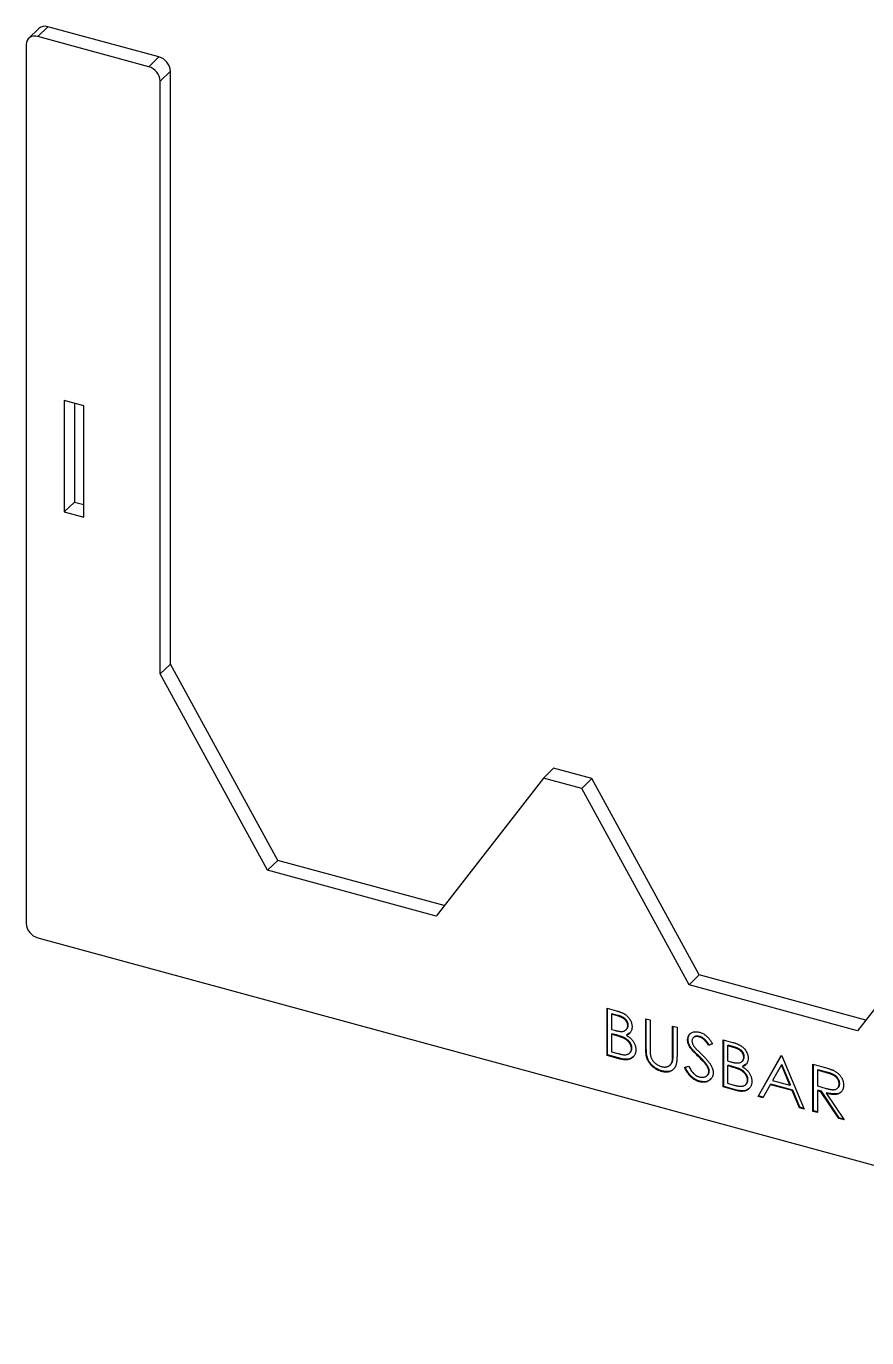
# Paper-space layout '_Trimetric' of a CAD drawing. Header units: millimetres. Extents: x -175 to 172, y -161 to 141.
# Drawn here: x -174.8 to 19.2, y -161.2 to 141.4 of the extents above; entities that cross this region are included whole.
import ezdxf

# ---------------------------------------------------------------- set-up
doc = ezdxf.new("R2010")
doc.units = ezdxf.units.MM

psp = doc.layouts.new('_Trimetric')

# ---------------------------------------------------------------- linework, layer by layer
at = {"color": 7, "linetype": 'Continuous', "lineweight": 25}
for p, q in [((-171.9, 140.87), (-174.24, 138.59)), ((-169.81, 141.3), (-172.14, 139.02)), ((-144.16, 134.33), (-169.81, 141.3)), ((-174.8, 137.17), (-174.8, -65.64)), ((-146.49, 132.05), (-172.14, 139.02)), ((-146.49, 132.05), (-144.16, 134.33)), ((-141.51, 131.03), (-143.84, 128.76)), ((-141.51, -5.77), (-141.51, 131.03)), ((-143.84, -8.05), (-143.84, 128.76)), ((-166, 55.06), (-166, 29.34)), ((-161.48, 53.83), (-166, 55.06)), ((-163.66, 54.43), (-163.66, 31.62)), ((-161.48, 28.12), (-161.48, 53.83)), ((-163.66, 31.62), (-166, 29.34)), ((-163.66, 31.62), (-161.48, 31.03)), ((-166, 29.34), (-161.48, 28.12)), ((-143.84, -8.05), (-141.51, -5.77)), ((-116.74, -51.07), (-141.51, -5.77)), ((-119.08, -53.35), (-143.84, -8.05)), ((-55.4, -32.09), (-53.07, -29.81)), ((-44.22, -32.21), (-53.07, -29.81)), ((-55.4, -32.09), (-80.16, -63.93)), ((-46.55, -34.49), (-55.4, -32.09)), ((-46.55, -34.49), (-44.22, -32.21)), ((-19.46, -77.51), (-44.22, -32.21)), ((-21.79, -79.79), (-46.55, -34.49)), ((-119.08, -53.35), (-116.74, -51.07)), ((-78.29, -61.52), (-116.74, -51.07)), ((-80.16, -63.93), (-119.08, -53.35)), ((41.89, -58.53), (17.12, -90.37)), ((-172.14, -68.93), (167.47, -161.23)), ((-21.79, -79.79), (-19.46, -77.51)), ((18.99, -87.96), (-19.46, -77.51)), ((17.12, -90.37), (-21.79, -79.79)), ((-40.69, -85.2), (-38.5, -85.79)), ((-40.69, -96.08), (-40.69, -85.2)), ((-40.58, -95.97), (-40.58, -85.23)), ((-39.57, -86.47), (-39.68, -86.59)), ((-39.68, -86.59), (-39.68, -90.08)), ((-38.32, -86.96), (-39.68, -86.59)), ((-38.2, -86.85), (-39.57, -86.47)), ((-38.2, -86.85), (-38.32, -86.96)), ((-31.76, -87.62), (-30.76, -87.9)), ((-31.76, -94.2), (-31.76, -87.62)), ((-31.65, -94.09), (-31.65, -87.66)), ((-39.68, -90.08), (-39.01, -90.26)), ((-36.33, -90.18), (-36.19, -90.04)), ((-35.82, -89.09), (-35.94, -89.21)), ((-30.76, -87.9), (-30.76, -94.42)), ((-25.57, -89.31), (-24.56, -89.58)), ((-25.57, -95.83), (-25.57, -89.31)), ((-25.46, -95.72), (-25.46, -89.34)), ((-24.56, -89.58), (-24.56, -96.16)), ((-39.57, -91.08), (-39.68, -91.19)), ((-39.68, -91.19), (-39.68, -95.24)), ((-39.02, -91.38), (-39.68, -91.19)), ((-38.9, -91.26), (-39.57, -91.08)), ((-38.9, -91.26), (-39.02, -91.38)), ((-36.8, -91.96), (-36.91, -92.08)), ((-36.11, -91.31), (-36.23, -91.42)), ((-35.43, -90.85), (-36.11, -91.31)), ((-22, -92.39), (-22.12, -92.51)), ((-20.71, -91.9), (-20.85, -92.04)), ((-19.34, -91.69), (-19.46, -91.81)), ((-16.36, -93.38), (-17.27, -93.8)), ((-17.15, -93.68), (-17.27, -93.8)), ((-16.39, -93.33), (-17.15, -93.68)), ((-13.91, -92.48), (-11.72, -93.07)), ((-13.91, -103.36), (-13.91, -92.48)), ((-13.79, -103.25), (-13.79, -92.51)), ((-12.78, -93.75), (-12.9, -93.87)), ((-11.42, -94.13), (-12.78, -93.75)), ((-40.58, -95.97), (-40.69, -96.08)), ((-37.65, -96.91), (-40.69, -96.08)), ((-37.54, -96.8), (-40.58, -95.97)), ((-39.68, -95.24), (-38.25, -95.63)), ((-37.54, -96.8), (-37.65, -96.91)), ((-35.5, -95.53), (-35.35, -95.38)), ((-34.96, -94.41), (-35.08, -94.52)), ((-31.65, -94.09), (-31.76, -94.2)), ((-31.45, -96.43), (-31.56, -96.55)), ((-25.46, -95.72), (-25.57, -95.83)), ((-21.37, -94.22), (-21.49, -94.34)), ((-19.53, -96.2), (-19.65, -96.32)), ((-12.9, -93.87), (-12.9, -97.36)), ((-11.53, -94.24), (-12.9, -93.87)), ((-11.42, -94.13), (-11.53, -94.24)), ((-9.04, -96.37), (-9.16, -96.49)), ((-5.84, -105.56), (-0.52, -96.12)), ((-5.73, -105.44), (-0.47, -96.13)), ((-0.52, -96.12), (-0.37, -96.16)), ((-0.37, -96.16), (4.81, -108.45)), ((-27.94, -99.68), (-28.05, -99.8)), ((-26.16, -98.3), (-26.02, -98.16)), ((-25.57, -97.37), (-25.69, -97.49)), ((-22.84, -98.84), (-21.89, -98.54)), ((-17.51, -98.49), (-17.62, -98.6)), ((-17.1, -99.67), (-17.22, -99.78)), ((-12.9, -97.36), (-12.22, -97.54)), ((-12.78, -98.36), (-12.9, -98.47)), ((-12.9, -98.47), (-12.9, -102.52)), ((-12.23, -98.66), (-12.9, -98.47)), ((-12.12, -98.54), (-12.78, -98.36)), ((-12.12, -98.54), (-12.23, -98.66)), ((-10.01, -99.24), (-10.13, -99.35)), ((-9.55, -97.46), (-9.4, -97.32)), ((-9.33, -98.59), (-9.45, -98.7)), ((-8.65, -98.13), (-9.33, -98.59)), ((-0.46, -98.26), (-2.49, -101.86)), ((-0.34, -98.14), (-0.46, -98.26)), ((1.52, -102.95), (-0.46, -98.26)), ((1.64, -102.84), (-0.34, -98.14)), ((6.83, -98.11), (9.08, -98.72)), ((6.83, -109), (6.83, -98.11)), ((6.94, -108.89), (6.94, -98.14)), ((7.95, -99.39), (7.84, -99.5)), ((7.84, -99.5), (7.84, -103.13)), ((9.94, -100.08), (7.84, -99.5)), ((10.06, -99.96), (7.95, -99.39)), ((-19.3, -102.03), (-19.42, -102.14)), ((-17.61, -100.74), (-17.47, -100.6)), ((-12.9, -102.52), (-11.46, -102.91)), ((-8.71, -102.81), (-8.57, -102.66)), ((-8.18, -101.69), (-8.29, -101.8)), ((-3.04, -102.83), (-4.74, -105.85)), ((-2.92, -102.72), (-3.04, -102.83)), ((2.06, -104.21), (-3.04, -102.83)), ((2.17, -104.1), (-2.92, -102.72)), ((-2.49, -101.86), (1.52, -102.95)), ((1.64, -102.84), (1.52, -102.95)), ((10.06, -99.96), (9.94, -100.08)), ((12.99, -102.55), (12.88, -102.67)), ((-13.79, -103.25), (-13.91, -103.36)), ((-10.87, -104.19), (-13.91, -103.36)), ((-10.75, -104.08), (-13.79, -103.25)), ((-10.75, -104.08), (-10.87, -104.19)), ((-5.73, -105.44), (-5.84, -105.56)), ((-4.74, -105.85), (-5.84, -105.56)), ((-4.67, -105.73), (-5.73, -105.44)), ((2.17, -104.1), (2.06, -104.21)), ((3.72, -108.15), (2.06, -104.21)), ((3.83, -108.04), (2.17, -104.1)), ((7.84, -103.13), (9.89, -103.71)), ((7.95, -104.13), (7.84, -104.25)), ((7.84, -104.25), (7.84, -109.27)), ((8.66, -104.47), (7.84, -104.25)), ((8.77, -104.36), (7.95, -104.13)), ((8.77, -104.36), (8.66, -104.47)), ((12.78, -110.62), (8.66, -104.47)), ((12.9, -110.5), (8.77, -104.36)), ((10.02, -104.7), (9.9, -104.81)), ((9.9, -104.81), (14.03, -110.96)), ((12.49, -103.65), (12.63, -103.5)), ((3.83, -108.04), (3.72, -108.15)), ((4.81, -108.45), (3.72, -108.15)), ((4.74, -108.29), (3.83, -108.04)), ((6.94, -108.89), (6.83, -109)), ((7.84, -109.13), (6.94, -108.89)), ((7.84, -109.27), (6.83, -109)), ((12.9, -110.5), (12.78, -110.62)), ((14.03, -110.96), (12.78, -110.62)), ((13.91, -110.78), (12.9, -110.5))]:
    psp.add_line(p, q, dxfattribs=at)
for centre, radius, start, end in [((-170.49, 139.26), 2.15, 71.5838, 131.3262), ((-172.85, 137.2), 1.95, 68.8623, 180.9223), ((-145.14, 130.82), 3.64, 3.3916, 74.3338), ((-147.48, 128.54), 3.64, 3.3916, 74.3338), ((-171.16, -65.42), 3.64, 183.3916, 254.3338)]:
    psp.add_arc(centre, radius, start, end, dxfattribs=at)
for points, knots in [([(-38.5, -85.79), (-38.39, -85.82), (-38.19, -85.88), (-37.88, -85.98), (-37.6, -86.08), (-37.34, -86.19), (-37.09, -86.3), (-36.86, -86.41), (-36.66, -86.53), (-36.41, -86.69), (-36.13, -86.92), (-35.82, -87.22), (-35.56, -87.56), (-35.34, -87.92), (-35.16, -88.3), (-35.03, -88.68), (-34.94, -89.08), (-34.94, -89.33), (-34.93, -89.46)], [0, 0, 0, 0, 0.062594, 0.121323, 0.17668, 0.228365, 0.276868, 0.321879, 0.364099, 0.403356, 0.477968, 0.550535, 0.623584, 0.698175, 0.773354, 0.847281, 0.922818, 1, 1, 1, 1]), ([(-35.94, -89.21), (-35.94, -89.15), (-35.95, -89.03), (-35.97, -88.85), (-36.02, -88.67), (-36.08, -88.5), (-36.16, -88.34), (-36.26, -88.18), (-36.38, -88.02), (-36.51, -87.87), (-36.66, -87.73), (-36.84, -87.6), (-37.03, -87.47), (-37.25, -87.35), (-37.49, -87.24), (-37.74, -87.14), (-38.02, -87.04), (-38.22, -86.99), (-38.32, -86.96)], [0, 0, 0, 0, 0.057003, 0.111818, 0.164402, 0.21587, 0.266841, 0.317479, 0.369902, 0.4234, 0.479718, 0.539241, 0.602431, 0.67103, 0.744485, 0.823454, 0.90874, 1, 1, 1, 1]), ([(-35.82, -89.09), (-35.83, -89.03), (-35.83, -88.91), (-35.86, -88.73), (-35.9, -88.56), (-35.96, -88.39), (-36.04, -88.22), (-36.14, -88.06), (-36.26, -87.91), (-36.39, -87.76), (-36.55, -87.62), (-36.72, -87.48), (-36.92, -87.36), (-37.13, -87.24), (-37.37, -87.13), (-37.63, -87.02), (-37.91, -86.93), (-38.1, -86.87), (-38.2, -86.85)], [0, 0, 0, 0, 0.057003, 0.111818, 0.164402, 0.21587, 0.266841, 0.317479, 0.369902, 0.4234, 0.479718, 0.539241, 0.602431, 0.67103, 0.744485, 0.823454, 0.90874, 1, 1, 1, 1]), ([(-39.01, -90.26), (-38.91, -90.29), (-38.72, -90.34), (-38.44, -90.41), (-38.18, -90.46), (-37.95, -90.5), (-37.73, -90.53), (-37.53, -90.54), (-37.36, -90.55), (-37.15, -90.54), (-36.92, -90.5), (-36.68, -90.42), (-36.46, -90.29), (-36.28, -90.13), (-36.12, -89.94), (-36.02, -89.72), (-35.95, -89.48), (-35.94, -89.3), (-35.94, -89.21)], [0, 0, 0, 0, 0.072301, 0.1397, 0.202289, 0.2606, 0.31319, 0.361739, 0.405706, 0.44554, 0.518832, 0.589778, 0.658867, 0.72843, 0.797283, 0.864815, 0.931364, 1, 1, 1, 1]), ([(-34.93, -89.46), (-34.94, -89.58), (-34.94, -89.81), (-35.01, -90.14), (-35.11, -90.44), (-35.26, -90.72), (-35.44, -90.95), (-35.66, -91.15), (-35.93, -91.31), (-36.13, -91.39), (-36.23, -91.42)], [0, 0, 0, 0, 0.130569, 0.256581, 0.380552, 0.503623, 0.625739, 0.747549, 0.871766, 1, 1, 1, 1]), ([(-36.21, -90.04), (-36.18, -90.01), (-36.03, -89.89), (-35.87, -89.57), (-35.84, -89.25), (-35.82, -89.09)], [0, 0, 0, 0, 0.128824, 0.564534, 1, 1, 1, 1]), ([(-22.12, -92.51), (-22.11, -92.39), (-22.1, -92.17), (-22.03, -91.85), (-21.92, -91.57), (-21.77, -91.31), (-21.57, -91.09), (-21.34, -90.9), (-21.06, -90.77), (-20.76, -90.66), (-20.43, -90.61), (-20.08, -90.6), (-19.72, -90.63), (-19.47, -90.69), (-19.35, -90.72)], [0, 0, 0, 0, 0.083785, 0.16578, 0.24628, 0.327461, 0.408797, 0.489715, 0.571376, 0.655523, 0.741019, 0.826547, 0.911989, 1, 1, 1, 1]), ([(-19.35, -90.72), (-19.22, -90.76), (-18.95, -90.84), (-18.57, -91.02), (-18.19, -91.25), (-17.89, -91.48), (-17.66, -91.68), (-17.48, -91.86), (-17.3, -92.06), (-17.11, -92.28), (-16.93, -92.53), (-16.74, -92.79), (-16.54, -93.07), (-16.42, -93.27), (-16.36, -93.38)], [0, 0, 0, 0, 0.107233, 0.213252, 0.31883, 0.426794, 0.483646, 0.543604, 0.608308, 0.677127, 0.750686, 0.828713, 0.91219, 1, 1, 1, 1]), ([(-36.91, -92.08), (-36.97, -92.05), (-37.09, -91.99), (-37.28, -91.92), (-37.5, -91.84), (-37.75, -91.75), (-38.03, -91.66), (-38.33, -91.57), (-38.66, -91.47), (-38.9, -91.41), (-39.02, -91.38)], [0, 0, 0, 0, 0.079306, 0.171953, 0.277057, 0.394731, 0.526177, 0.671345, 0.829285, 1, 1, 1, 1]), ([(-36.8, -91.96), (-36.85, -91.94), (-36.97, -91.88), (-37.16, -91.8), (-37.38, -91.72), (-37.63, -91.64), (-37.91, -91.55), (-38.22, -91.46), (-38.55, -91.36), (-38.78, -91.29), (-38.9, -91.26)], [0, 0, 0, 0, 0.079306, 0.171953, 0.277057, 0.394731, 0.526177, 0.671345, 0.829285, 1, 1, 1, 1]), ([(-35.08, -94.52), (-35.08, -94.46), (-35.08, -94.35), (-35.11, -94.17), (-35.14, -94), (-35.19, -93.83), (-35.27, -93.66), (-35.35, -93.49), (-35.45, -93.32), (-35.61, -93.1), (-35.83, -92.84), (-36.15, -92.55), (-36.51, -92.29), (-36.78, -92.15), (-36.91, -92.08)], [0, 0, 0, 0, 0.060287, 0.119602, 0.177503, 0.235143, 0.292133, 0.350871, 0.410098, 0.470732, 0.594829, 0.722579, 0.856691, 1, 1, 1, 1]), ([(-34.96, -94.41), (-34.96, -94.35), (-34.96, -94.23), (-34.99, -94.06), (-35.03, -93.89), (-35.08, -93.72), (-35.15, -93.55), (-35.23, -93.38), (-35.33, -93.21), (-35.49, -92.99), (-35.71, -92.72), (-36.03, -92.44), (-36.4, -92.17), (-36.66, -92.03), (-36.8, -91.96)], [0, 0, 0, 0, 0.060287, 0.119602, 0.177503, 0.235143, 0.292133, 0.350871, 0.410098, 0.470732, 0.594829, 0.722579, 0.856691, 1, 1, 1, 1]), ([(-36.23, -91.42), (-36.1, -91.51), (-35.86, -91.66), (-35.52, -91.92), (-35.23, -92.17), (-34.99, -92.43), (-34.78, -92.69), (-34.6, -92.96), (-34.44, -93.25), (-34.31, -93.55), (-34.2, -93.85), (-34.12, -94.17), (-34.08, -94.48), (-34.07, -94.69), (-34.07, -94.79)], [0, 0, 0, 0, 0.106057, 0.202914, 0.2903, 0.370223, 0.446384, 0.521397, 0.598291, 0.676142, 0.755529, 0.834887, 0.916646, 1, 1, 1, 1]), ([(-21.49, -94.34), (-21.54, -94.26), (-21.64, -94.11), (-21.76, -93.87), (-21.87, -93.64), (-21.96, -93.41), (-22.03, -93.18), (-22.08, -92.96), (-22.11, -92.73), (-22.11, -92.58), (-22.12, -92.51)], [0, 0, 0, 0, 0.133507, 0.262559, 0.388264, 0.512667, 0.633722, 0.755394, 0.877553, 1, 1, 1, 1]), ([(-22, -92.39), (-21.97, -92), (-21.93, -91.44), (-21.53, -91.15), (-21.42, -91.06)], [0, 0, 0, 0, 0.700383, 1, 1, 1, 1]), ([(-21.37, -94.22), (-21.42, -94.14), (-21.52, -93.99), (-21.65, -93.76), (-21.76, -93.53), (-21.84, -93.3), (-21.92, -93.07), (-21.96, -92.84), (-21.99, -92.62), (-22, -92.47), (-22, -92.39)], [0, 0, 0, 0, 0.133507, 0.262559, 0.388264, 0.512667, 0.633722, 0.755394, 0.877553, 1, 1, 1, 1]), ([(-19.46, -91.81), (-19.58, -91.78), (-19.8, -91.72), (-20.12, -91.72), (-20.4, -91.76), (-20.65, -91.87), (-20.85, -92.02), (-21, -92.22), (-21.09, -92.46), (-21.1, -92.64), (-21.11, -92.74)], [0, 0, 0, 0, 0.143073, 0.275903, 0.402371, 0.528414, 0.650356, 0.765895, 0.880774, 1, 1, 1, 1]), ([(-21.11, -92.74), (-21.11, -92.79), (-21.1, -92.91), (-21.07, -93.09), (-21.02, -93.28), (-20.95, -93.47), (-20.85, -93.67), (-20.72, -93.88), (-20.56, -94.11), (-20.43, -94.26), (-20.37, -94.34)], [0, 0, 0, 0, 0.107285, 0.214746, 0.322939, 0.434116, 0.553412, 0.686073, 0.834256, 1, 1, 1, 1]), ([(-19.34, -91.69), (-19.57, -91.65), (-20.02, -91.57), (-20.51, -91.69), (-20.67, -91.89), (-20.7, -91.93)], [0, 0, 0, 0, 0.435369, 0.86978, 1, 1, 1, 1]), ([(-17.27, -93.8), (-17.32, -93.71), (-17.43, -93.55), (-17.59, -93.32), (-17.74, -93.11), (-17.89, -92.93), (-18.03, -92.75), (-18.16, -92.6), (-18.29, -92.47), (-18.46, -92.33), (-18.66, -92.17), (-18.92, -92.01), (-19.19, -91.89), (-19.37, -91.83), (-19.46, -91.81)], [0, 0, 0, 0, 0.098469, 0.189629, 0.274184, 0.352183, 0.423199, 0.488551, 0.548473, 0.60144, 0.701198, 0.799592, 0.898545, 1, 1, 1, 1]), ([(-17.15, -93.68), (-17.21, -93.6), (-17.31, -93.44), (-17.47, -93.21), (-17.62, -93), (-17.77, -92.81), (-17.91, -92.64), (-18.05, -92.49), (-18.18, -92.36), (-18.34, -92.21), (-18.54, -92.06), (-18.8, -91.9), (-19.07, -91.78), (-19.25, -91.72), (-19.34, -91.69)], [0, 0, 0, 0, 0.098469, 0.189629, 0.274184, 0.352183, 0.423199, 0.488551, 0.548473, 0.60144, 0.701198, 0.799592, 0.898545, 1, 1, 1, 1]), ([(-11.72, -93.07), (-11.61, -93.1), (-11.4, -93.16), (-11.1, -93.26), (-10.82, -93.36), (-10.55, -93.47), (-10.31, -93.58), (-10.08, -93.69), (-9.87, -93.81), (-9.63, -93.97), (-9.34, -94.2), (-9.04, -94.5), (-8.78, -94.83), (-8.55, -95.2), (-8.37, -95.57), (-8.24, -95.96), (-8.16, -96.35), (-8.15, -96.61), (-8.15, -96.74)], [0, 0, 0, 0, 0.062594, 0.121323, 0.17668, 0.228365, 0.276868, 0.321879, 0.364099, 0.403356, 0.477968, 0.550535, 0.623584, 0.698175, 0.773354, 0.847281, 0.922818, 1, 1, 1, 1]), ([(-38.25, -95.63), (-38.15, -95.66), (-37.95, -95.71), (-37.66, -95.78), (-37.4, -95.83), (-37.15, -95.87), (-36.93, -95.91), (-36.73, -95.92), (-36.55, -95.93), (-36.34, -95.91), (-36.1, -95.87), (-35.85, -95.78), (-35.62, -95.64), (-35.43, -95.47), (-35.27, -95.27), (-35.16, -95.04), (-35.09, -94.79), (-35.08, -94.61), (-35.08, -94.52)], [0, 0, 0, 0, 0.072502, 0.139739, 0.201795, 0.259822, 0.312206, 0.360773, 0.40454, 0.443698, 0.516841, 0.587874, 0.657965, 0.728969, 0.799308, 0.866636, 0.933116, 1, 1, 1, 1]), ([(-34.07, -94.79), (-34.07, -94.9), (-34.08, -95.11), (-34.12, -95.4), (-34.2, -95.67), (-34.31, -95.93), (-34.44, -96.16), (-34.61, -96.37), (-34.81, -96.56), (-35.04, -96.73), (-35.29, -96.87), (-35.57, -96.98), (-35.87, -97.05), (-36.18, -97.09), (-36.52, -97.1), (-36.88, -97.07), (-37.26, -97.01), (-37.52, -96.94), (-37.65, -96.91)], [0, 0, 0, 0, 0.0611603, 0.1203346, 0.1781803, 0.2352351, 0.292683, 0.3511862, 0.4104566, 0.4717199, 0.5337612, 0.595739, 0.6578875, 0.7212952, 0.7868225, 0.8546862, 0.925478, 1, 1, 1, 1]), ([(-34.63, -96.26), (-34.83, -96.47), (-35.28, -96.91), (-36.36, -97.04), (-37.15, -96.88), (-37.54, -96.8)], [0, 0, 0, 0, 0.296665, 0.647906, 1, 1, 1, 1]), ([(-35.39, -95.37), (-35.35, -95.34), (-35.17, -95.25), (-35.01, -94.9), (-34.98, -94.57), (-34.96, -94.41)], [0, 0, 0, 0, 0.13358, 0.566897, 1, 1, 1, 1]), ([(-31.56, -96.55), (-31.58, -96.49), (-31.62, -96.35), (-31.66, -96.13), (-31.69, -95.88), (-31.72, -95.6), (-31.74, -95.3), (-31.75, -94.96), (-31.76, -94.59), (-31.76, -94.33), (-31.76, -94.2)], [0, 0, 0, 0, 0.07813, 0.169465, 0.274335, 0.39211, 0.523687, 0.668365, 0.827132, 1, 1, 1, 1]), ([(-31.45, -96.43), (-31.46, -96.37), (-31.5, -96.24), (-31.54, -96.02), (-31.57, -95.77), (-31.6, -95.49), (-31.62, -95.18), (-31.64, -94.84), (-31.65, -94.47), (-31.65, -94.22), (-31.65, -94.09)], [0, 0, 0, 0, 0.07813, 0.169465, 0.274335, 0.39211, 0.523687, 0.668365, 0.827132, 1, 1, 1, 1]), ([(-28.05, -99.8), (-28.16, -99.77), (-28.37, -99.7), (-28.69, -99.59), (-28.99, -99.46), (-29.28, -99.31), (-29.55, -99.15), (-29.82, -98.97), (-30.07, -98.77), (-30.31, -98.56), (-30.53, -98.34), (-30.74, -98.1), (-30.93, -97.86), (-31.09, -97.61), (-31.24, -97.36), (-31.37, -97.09), (-31.48, -96.82), (-31.54, -96.64), (-31.56, -96.55)], [0, 0, 0, 0, 0.071175, 0.139644, 0.206317, 0.271373, 0.335418, 0.398076, 0.460608, 0.52297, 0.584716, 0.644895, 0.704291, 0.762998, 0.821087, 0.880104, 0.939388, 1, 1, 1, 1]), ([(-27.94, -99.68), (-28.05, -99.65), (-28.26, -99.59), (-28.57, -99.48), (-28.87, -99.34), (-29.16, -99.2), (-29.43, -99.03), (-29.7, -98.86), (-29.95, -98.66), (-30.19, -98.45), (-30.42, -98.22), (-30.62, -97.99), (-30.81, -97.75), (-30.98, -97.5), (-31.13, -97.24), (-31.25, -96.98), (-31.36, -96.71), (-31.42, -96.53), (-31.45, -96.43)], [0, 0, 0, 0, 0.071175, 0.139644, 0.206317, 0.271373, 0.335418, 0.398076, 0.460608, 0.52297, 0.584716, 0.644895, 0.704291, 0.762998, 0.821087, 0.880104, 0.939388, 1, 1, 1, 1]), ([(-30.76, -94.42), (-30.76, -94.51), (-30.76, -94.69), (-30.75, -94.94), (-30.75, -95.16), (-30.75, -95.36), (-30.74, -95.53), (-30.73, -95.67), (-30.72, -95.78), (-30.72, -95.85), (-30.71, -95.88)], [0, 0, 0, 0, 0.191079, 0.362605, 0.516099, 0.650038, 0.765977, 0.862374, 0.940842, 1, 1, 1, 1]), ([(-30.71, -95.88), (-30.69, -95.99), (-30.66, -96.2), (-30.58, -96.5), (-30.47, -96.79), (-30.33, -97.06), (-30.15, -97.32), (-29.93, -97.57), (-29.67, -97.8), (-29.38, -98.04), (-29.07, -98.24), (-28.75, -98.42), (-28.43, -98.57), (-28.22, -98.63), (-28.11, -98.67)], [0, 0, 0, 0, 0.086315, 0.167766, 0.244433, 0.318135, 0.391884, 0.470068, 0.553904, 0.644339, 0.736875, 0.826168, 0.913679, 1, 1, 1, 1]), ([(-24.56, -96.16), (-24.56, -96.27), (-24.57, -96.51), (-24.58, -96.84), (-24.6, -97.16), (-24.63, -97.45), (-24.67, -97.73), (-24.72, -97.98), (-24.78, -98.22), (-24.85, -98.44), (-24.92, -98.64), (-25.03, -98.83), (-25.14, -99), (-25.27, -99.17), (-25.43, -99.32), (-25.6, -99.46), (-25.78, -99.58), (-25.99, -99.7), (-26.2, -99.79), (-26.43, -99.87), (-26.68, -99.92), (-26.93, -99.94), (-27.2, -99.94), (-27.47, -99.92), (-27.76, -99.87), (-27.95, -99.82), (-28.05, -99.8)], [0, 0, 0, 0, 0.054858, 0.1070588, 0.1569784, 0.2039923, 0.2484915, 0.2904833, 0.330489, 0.3678859, 0.4038581, 0.4400093, 0.476295, 0.5127923, 0.5504848, 0.5883811, 0.6276453, 0.6679795, 0.7084328, 0.7486023, 0.7890878, 0.8294612, 0.870371, 0.9122142, 0.9555466, 1, 1, 1, 1]), ([(-25.69, -97.49), (-25.68, -97.45), (-25.66, -97.37), (-25.64, -97.23), (-25.61, -97.07), (-25.6, -96.87), (-25.59, -96.65), (-25.58, -96.4), (-25.57, -96.13), (-25.57, -95.93), (-25.57, -95.83)], [0, 0, 0, 0, 0.069835, 0.155621, 0.257802, 0.373811, 0.506402, 0.655564, 0.820079, 1, 1, 1, 1]), ([(-25.57, -97.37), (-25.56, -97.34), (-25.54, -97.26), (-25.52, -97.12), (-25.5, -96.95), (-25.48, -96.76), (-25.47, -96.54), (-25.46, -96.29), (-25.46, -96.01), (-25.46, -95.82), (-25.46, -95.72)], [0, 0, 0, 0, 0.069835, 0.155621, 0.257802, 0.373811, 0.506402, 0.655564, 0.820079, 1, 1, 1, 1]), ([(-19.65, -96.32), (-19.77, -96.2), (-19.99, -95.99), (-20.31, -95.67), (-20.59, -95.38), (-20.84, -95.12), (-21.05, -94.88), (-21.23, -94.68), (-21.37, -94.5), (-21.45, -94.39), (-21.49, -94.34)], [0, 0, 0, 0, 0.181535, 0.347082, 0.495568, 0.628357, 0.74552, 0.845831, 0.930782, 1, 1, 1, 1]), ([(-19.53, -96.2), (-19.65, -96.09), (-19.88, -95.87), (-20.19, -95.55), (-20.47, -95.27), (-20.72, -95), (-20.93, -94.77), (-21.11, -94.57), (-21.26, -94.39), (-21.34, -94.27), (-21.37, -94.22)], [0, 0, 0, 0, 0.181535, 0.347082, 0.495568, 0.628357, 0.74552, 0.845831, 0.930782, 1, 1, 1, 1]), ([(-20.37, -94.34), (-20.34, -94.37), (-20.28, -94.44), (-20.18, -94.55), (-20.04, -94.69), (-19.87, -94.86), (-19.66, -95.07), (-19.42, -95.3), (-19.15, -95.56), (-18.96, -95.74), (-18.86, -95.84)], [0, 0, 0, 0, 0.052594, 0.124952, 0.218094, 0.333502, 0.468789, 0.624938, 0.801683, 1, 1, 1, 1]), ([(-17.62, -98.6), (-17.67, -98.53), (-17.78, -98.37), (-17.96, -98.12), (-18.17, -97.86), (-18.41, -97.59), (-18.68, -97.29), (-18.97, -96.98), (-19.3, -96.65), (-19.53, -96.43), (-19.65, -96.32)], [0, 0, 0, 0, 0.090279, 0.18953, 0.299198, 0.418926, 0.548376, 0.688136, 0.839084, 1, 1, 1, 1]), ([(-17.51, -98.49), (-17.56, -98.41), (-17.66, -98.25), (-17.84, -98.01), (-18.06, -97.75), (-18.29, -97.47), (-18.56, -97.18), (-18.86, -96.87), (-19.18, -96.54), (-19.41, -96.32), (-19.53, -96.2)], [0, 0, 0, 0, 0.090279, 0.18953, 0.299198, 0.418926, 0.548376, 0.688136, 0.839084, 1, 1, 1, 1]), ([(-18.86, -95.84), (-18.74, -95.96), (-18.5, -96.19), (-18.16, -96.53), (-17.86, -96.86), (-17.59, -97.17), (-17.34, -97.46), (-17.12, -97.75), (-16.93, -98.01), (-16.73, -98.34), (-16.52, -98.74), (-16.35, -99.2), (-16.23, -99.65), (-16.22, -99.93), (-16.21, -100.07)], [0, 0, 0, 0, 0.096972, 0.187773, 0.272396, 0.351321, 0.424335, 0.491909, 0.554233, 0.611268, 0.716348, 0.81454, 0.908495, 1, 1, 1, 1]), ([(-12.22, -97.54), (-12.12, -97.57), (-11.93, -97.62), (-11.66, -97.68), (-11.4, -97.74), (-11.16, -97.78), (-10.95, -97.81), (-10.75, -97.82), (-10.57, -97.83), (-10.37, -97.82), (-10.14, -97.78), (-9.89, -97.7), (-9.67, -97.57), (-9.49, -97.41), (-9.34, -97.22), (-9.24, -97), (-9.17, -96.75), (-9.16, -96.58), (-9.16, -96.49)], [0, 0, 0, 0, 0.072301, 0.1397, 0.202289, 0.2606, 0.31319, 0.361739, 0.405706, 0.44554, 0.518832, 0.589778, 0.658867, 0.72843, 0.797283, 0.864815, 0.931364, 1, 1, 1, 1]), ([(-9.16, -96.49), (-9.16, -96.43), (-9.16, -96.31), (-9.19, -96.13), (-9.23, -95.95), (-9.29, -95.78), (-9.38, -95.62), (-9.47, -95.46), (-9.59, -95.3), (-9.73, -95.15), (-9.88, -95.01), (-10.05, -94.88), (-10.25, -94.75), (-10.47, -94.63), (-10.7, -94.52), (-10.96, -94.42), (-11.24, -94.32), (-11.43, -94.27), (-11.53, -94.24)], [0, 0, 0, 0, 0.0570031, 0.1118179, 0.1644024, 0.2158698, 0.2668411, 0.317479, 0.3699021, 0.4234004, 0.4797184, 0.5392415, 0.6024307, 0.6710295, 0.7444848, 0.823454, 0.9087403, 1, 1, 1, 1]), ([(-9.04, -96.37), (-9.04, -96.31), (-9.04, -96.19), (-9.07, -96.01), (-9.12, -95.84), (-9.18, -95.67), (-9.26, -95.5), (-9.36, -95.34), (-9.47, -95.19), (-9.61, -95.04), (-9.76, -94.9), (-9.94, -94.76), (-10.13, -94.64), (-10.35, -94.52), (-10.59, -94.41), (-10.84, -94.3), (-11.12, -94.21), (-11.32, -94.15), (-11.42, -94.13)], [0, 0, 0, 0, 0.0570031, 0.1118179, 0.1644024, 0.2158698, 0.2668411, 0.317479, 0.3699021, 0.4234004, 0.4797184, 0.5392415, 0.6024307, 0.6710295, 0.7444848, 0.823454, 0.9087403, 1, 1, 1, 1]), ([(-8.15, -96.74), (-8.15, -96.86), (-8.16, -97.09), (-8.22, -97.42), (-8.33, -97.72), (-8.47, -97.99), (-8.66, -98.23), (-8.88, -98.43), (-9.15, -98.59), (-9.34, -98.67), (-9.45, -98.7)], [0, 0, 0, 0, 0.130569, 0.256581, 0.380552, 0.503623, 0.625739, 0.747549, 0.871766, 1, 1, 1, 1]), ([(-9.43, -97.32), (-9.39, -97.29), (-9.24, -97.17), (-9.09, -96.85), (-9.05, -96.53), (-9.04, -96.37)], [0, 0, 0, 0, 0.128824, 0.564534, 1, 1, 1, 1]), ([(-28.11, -98.67), (-28.02, -98.69), (-27.84, -98.73), (-27.56, -98.76), (-27.3, -98.76), (-27.04, -98.74), (-26.8, -98.67), (-26.57, -98.59), (-26.37, -98.47), (-26.19, -98.33), (-26.03, -98.16), (-25.89, -97.97), (-25.77, -97.74), (-25.72, -97.57), (-25.69, -97.49)], [0, 0, 0, 0, 0.082891, 0.165303, 0.247762, 0.331528, 0.41528, 0.496366, 0.577151, 0.657783, 0.739322, 0.823793, 0.909476, 1, 1, 1, 1]), ([(-25.27, -99.12), (-25.3, -99.16), (-25.56, -99.55), (-26.48, -99.91), (-27.45, -99.76), (-27.94, -99.68)], [0, 0, 0, 0, 0.052074, 0.526089, 1, 1, 1, 1]), ([(-26.05, -98.15), (-25.98, -98.09), (-25.74, -97.89), (-25.64, -97.59), (-25.57, -97.37)], [0, 0, 0, 0, 0.316039, 1, 1, 1, 1]), ([(-19.42, -102.14), (-19.51, -102.12), (-19.67, -102.07), (-19.92, -101.97), (-20.17, -101.87), (-20.4, -101.74), (-20.64, -101.6), (-20.86, -101.45), (-21.08, -101.28), (-21.29, -101.09), (-21.5, -100.88), (-21.7, -100.65), (-21.91, -100.41), (-22.1, -100.13), (-22.29, -99.84), (-22.48, -99.53), (-22.66, -99.19), (-22.78, -98.96), (-22.84, -98.84)], [0, 0, 0, 0, 0.057208, 0.113696, 0.169178, 0.224159, 0.27872, 0.333794, 0.389241, 0.445822, 0.503704, 0.564294, 0.627975, 0.695038, 0.765373, 0.839611, 0.917538, 1, 1, 1, 1]), ([(-19.3, -102.03), (-19.39, -102.01), (-19.56, -101.96), (-19.81, -101.86), (-20.05, -101.76), (-20.29, -101.63), (-20.52, -101.49), (-20.74, -101.33), (-20.96, -101.16), (-21.18, -100.98), (-21.39, -100.77), (-21.59, -100.54), (-21.79, -100.29), (-21.98, -100.02), (-22.18, -99.73), (-22.36, -99.41), (-22.55, -99.08), (-22.66, -98.84), (-22.72, -98.72)], [0, 0, 0, 0, 0.057208, 0.113696, 0.169178, 0.224159, 0.27872, 0.333794, 0.389241, 0.445822, 0.503704, 0.564294, 0.627975, 0.695038, 0.765373, 0.839611, 0.917538, 1, 1, 1, 1]), ([(-21.89, -98.54), (-21.8, -98.71), (-21.63, -99.03), (-21.35, -99.48), (-21.05, -99.87), (-20.75, -100.21), (-20.43, -100.5), (-20.11, -100.74), (-19.77, -100.92), (-19.54, -100.99), (-19.42, -101.03)], [0, 0, 0, 0, 0.159004, 0.304646, 0.438547, 0.562322, 0.677433, 0.786897, 0.893611, 1, 1, 1, 1]), ([(-19.42, -101.03), (-19.32, -101.05), (-19.13, -101.1), (-18.84, -101.13), (-18.56, -101.13), (-18.3, -101.09), (-18.05, -101.02), (-17.83, -100.91), (-17.64, -100.78), (-17.49, -100.62), (-17.37, -100.43), (-17.28, -100.23), (-17.23, -100.01), (-17.22, -99.86), (-17.22, -99.78)], [0, 0, 0, 0, 0.091264, 0.18093, 0.270088, 0.360156, 0.448343, 0.532666, 0.613834, 0.693982, 0.772716, 0.849335, 0.923967, 1, 1, 1, 1]), ([(-17.22, -99.78), (-17.22, -99.69), (-17.23, -99.5), (-17.32, -99.21), (-17.44, -98.9), (-17.56, -98.71), (-17.62, -98.6)], [0, 0, 0, 0, 0.234723, 0.477158, 0.728556, 1, 1, 1, 1]), ([(-17.1, -99.67), (-17.11, -99.58), (-17.12, -99.39), (-17.2, -99.09), (-17.33, -98.79), (-17.44, -98.59), (-17.51, -98.49)], [0, 0, 0, 0, 0.234723, 0.477158, 0.728556, 1, 1, 1, 1]), ([(-17.51, -100.59), (-17.41, -100.5), (-17.16, -100.27), (-17.13, -99.9), (-17.1, -99.67)], [0, 0, 0, 0, 0.391867, 1, 1, 1, 1]), ([(-10.13, -99.35), (-10.18, -99.33), (-10.3, -99.27), (-10.5, -99.2), (-10.72, -99.11), (-10.97, -99.03), (-11.24, -98.94), (-11.55, -98.85), (-11.88, -98.75), (-12.11, -98.69), (-12.23, -98.66)], [0, 0, 0, 0, 0.079306, 0.171953, 0.277057, 0.394731, 0.526177, 0.671345, 0.829285, 1, 1, 1, 1]), ([(-10.01, -99.24), (-10.07, -99.22), (-10.19, -99.16), (-10.38, -99.08), (-10.6, -99), (-10.85, -98.92), (-11.13, -98.83), (-11.43, -98.74), (-11.76, -98.64), (-12, -98.57), (-12.12, -98.54)], [0, 0, 0, 0, 0.079306, 0.171953, 0.277057, 0.394731, 0.526177, 0.671345, 0.829285, 1, 1, 1, 1]), ([(-8.29, -101.8), (-8.29, -101.74), (-8.29, -101.63), (-8.32, -101.45), (-8.36, -101.28), (-8.41, -101.11), (-8.48, -100.94), (-8.57, -100.77), (-8.67, -100.6), (-8.82, -100.38), (-9.05, -100.12), (-9.37, -99.83), (-9.73, -99.57), (-9.99, -99.43), (-10.13, -99.35)], [0, 0, 0, 0, 0.0602874, 0.1196024, 0.1775034, 0.2351427, 0.2921326, 0.3508712, 0.4100979, 0.4707315, 0.5948287, 0.7225788, 0.8566914, 1, 1, 1, 1]), ([(-8.18, -101.69), (-8.18, -101.63), (-8.18, -101.51), (-8.2, -101.34), (-8.24, -101.17), (-8.29, -100.99), (-8.37, -100.82), (-8.45, -100.66), (-8.55, -100.49), (-8.7, -100.27), (-8.93, -100), (-9.25, -99.71), (-9.61, -99.45), (-9.88, -99.31), (-10.01, -99.24)], [0, 0, 0, 0, 0.0602874, 0.1196024, 0.1775034, 0.2351427, 0.2921326, 0.3508712, 0.4100979, 0.4707315, 0.5948287, 0.7225788, 0.8566914, 1, 1, 1, 1]), ([(-9.45, -98.7), (-9.32, -98.79), (-9.07, -98.94), (-8.74, -99.19), (-8.45, -99.45), (-8.2, -99.71), (-7.99, -99.97), (-7.81, -100.24), (-7.65, -100.53), (-7.52, -100.83), (-7.42, -101.13), (-7.34, -101.45), (-7.29, -101.76), (-7.29, -101.97), (-7.28, -102.07)], [0, 0, 0, 0, 0.106057, 0.202914, 0.2903, 0.370223, 0.446384, 0.521397, 0.598291, 0.676142, 0.755529, 0.834887, 0.916646, 1, 1, 1, 1]), ([(9.08, -98.72), (9.23, -98.77), (9.51, -98.84), (9.93, -98.96), (10.3, -99.08), (10.64, -99.18), (10.94, -99.29), (11.2, -99.38), (11.42, -99.47), (11.56, -99.53), (11.62, -99.56)], [0, 0, 0, 0, 0.176258, 0.338434, 0.484822, 0.617158, 0.734698, 0.837385, 0.926372, 1, 1, 1, 1]), ([(11.62, -99.56), (11.7, -99.61), (11.87, -99.69), (12.1, -99.83), (12.32, -99.99), (12.53, -100.16), (12.73, -100.34), (12.92, -100.54), (13.1, -100.75), (13.26, -100.97), (13.41, -101.19), (13.53, -101.43), (13.64, -101.67), (13.73, -101.91), (13.8, -102.16), (13.85, -102.42), (13.88, -102.68), (13.88, -102.85), (13.88, -102.94)], [0, 0, 0, 0, 0.064217, 0.127064, 0.188745, 0.249132, 0.309453, 0.369827, 0.43065, 0.492352, 0.554072, 0.61569, 0.676798, 0.738439, 0.801317, 0.865185, 0.931641, 1, 1, 1, 1]), ([(-16.21, -100.07), (-16.21, -100.17), (-16.22, -100.36), (-16.27, -100.63), (-16.34, -100.89), (-16.44, -101.12), (-16.57, -101.34), (-16.74, -101.54), (-16.93, -101.73), (-17.14, -101.89), (-17.38, -102.03), (-17.64, -102.14), (-17.9, -102.22), (-18.18, -102.27), (-18.47, -102.28), (-18.78, -102.27), (-19.1, -102.23), (-19.31, -102.17), (-19.42, -102.14)], [0, 0, 0, 0, 0.061484, 0.121775, 0.18092, 0.240256, 0.300114, 0.361146, 0.423501, 0.488669, 0.553954, 0.617581, 0.680238, 0.742187, 0.804663, 0.868259, 0.93302, 1, 1, 1, 1]), ([(-16.76, -101.45), (-16.92, -101.63), (-17.3, -102.02), (-18.23, -102.23), (-18.95, -102.1), (-19.3, -102.03)], [0, 0, 0, 0, 0.2795892, 0.6396369, 1, 1, 1, 1]), ([(-11.46, -102.91), (-11.36, -102.94), (-11.16, -102.99), (-10.88, -103.06), (-10.61, -103.11), (-10.37, -103.15), (-10.15, -103.19), (-9.95, -103.2), (-9.76, -103.2), (-9.56, -103.19), (-9.32, -103.15), (-9.07, -103.05), (-8.84, -102.92), (-8.65, -102.75), (-8.49, -102.55), (-8.38, -102.32), (-8.3, -102.07), (-8.3, -101.89), (-8.29, -101.8)], [0, 0, 0, 0, 0.0725025, 0.139739, 0.2017951, 0.2598219, 0.312206, 0.3607734, 0.4045403, 0.4436981, 0.5168408, 0.5878743, 0.6579654, 0.7289694, 0.7993077, 0.8666358, 0.9331163, 1, 1, 1, 1]), ([(-7.28, -102.07), (-7.29, -102.18), (-7.29, -102.39), (-7.34, -102.68), (-7.42, -102.95), (-7.52, -103.21), (-7.66, -103.44), (-7.83, -103.65), (-8.03, -103.84), (-8.25, -104.01), (-8.51, -104.15), (-8.78, -104.26), (-9.08, -104.33), (-9.4, -104.37), (-9.74, -104.38), (-10.1, -104.35), (-10.48, -104.29), (-10.74, -104.22), (-10.87, -104.19)], [0, 0, 0, 0, 0.06116, 0.120335, 0.17818, 0.235235, 0.292683, 0.351186, 0.410457, 0.47172, 0.533761, 0.595739, 0.657888, 0.721295, 0.786823, 0.854686, 0.925478, 1, 1, 1, 1]), ([(-8.61, -102.65), (-8.56, -102.62), (-8.38, -102.53), (-8.23, -102.18), (-8.19, -101.85), (-8.18, -101.69)], [0, 0, 0, 0, 0.13358, 0.566897, 1, 1, 1, 1]), ([(9.89, -103.71), (9.99, -103.73), (10.17, -103.78), (10.44, -103.84), (10.69, -103.9), (10.93, -103.94), (11.14, -103.97), (11.33, -103.99), (11.5, -103.99), (11.7, -103.98), (11.93, -103.95), (12.18, -103.87), (12.38, -103.74), (12.56, -103.58), (12.7, -103.39), (12.8, -103.17), (12.87, -102.93), (12.87, -102.75), (12.88, -102.67)], [0, 0, 0, 0, 0.071668, 0.138913, 0.201185, 0.259124, 0.312255, 0.360682, 0.405086, 0.445102, 0.518778, 0.589462, 0.658462, 0.727283, 0.796322, 0.863175, 0.930949, 1, 1, 1, 1]), ([(12.88, -102.67), (12.87, -102.58), (12.86, -102.4), (12.8, -102.13), (12.7, -101.86), (12.55, -101.6), (12.38, -101.35), (12.18, -101.12), (11.95, -100.91), (11.74, -100.76), (11.55, -100.66), (11.38, -100.57), (11.2, -100.49), (10.99, -100.41), (10.76, -100.32), (10.5, -100.24), (10.23, -100.15), (10.04, -100.1), (9.94, -100.08)], [0, 0, 0, 0, 0.068814, 0.136365, 0.204019, 0.273064, 0.342913, 0.410965, 0.479169, 0.549308, 0.587652, 0.630647, 0.678879, 0.731934, 0.791111, 0.855283, 0.925086, 1, 1, 1, 1]), ([(12.99, -102.55), (12.99, -102.46), (12.98, -102.29), (12.92, -102.02), (12.81, -101.75), (12.67, -101.49), (12.5, -101.23), (12.29, -101), (12.07, -100.8), (11.85, -100.65), (11.66, -100.54), (11.5, -100.46), (11.31, -100.37), (11.1, -100.29), (10.87, -100.21), (10.62, -100.12), (10.35, -100.04), (10.16, -99.99), (10.06, -99.96)], [0, 0, 0, 0, 0.068814, 0.136365, 0.204019, 0.273064, 0.342913, 0.410965, 0.479169, 0.549308, 0.587652, 0.630647, 0.678879, 0.731934, 0.791111, 0.855283, 0.925086, 1, 1, 1, 1]), ([(12.61, -103.5), (12.65, -103.47), (12.91, -103.26), (12.95, -102.88), (12.99, -102.55)], [0, 0, 0, 0, 0.152712, 1, 1, 1, 1]), ([(-7.85, -103.54), (-8.05, -103.75), (-8.49, -104.19), (-9.58, -104.32), (-10.36, -104.16), (-10.75, -104.08)], [0, 0, 0, 0, 0.2966652, 0.6479057, 1, 1, 1, 1]), ([(13.88, -102.94), (13.88, -103.09), (13.87, -103.37), (13.78, -103.75), (13.64, -104.1), (13.45, -104.4), (13.2, -104.65), (12.91, -104.85), (12.56, -105), (12.24, -105.07), (11.95, -105.1), (11.72, -105.11), (11.46, -105.1), (11.19, -105.07), (10.9, -105.03), (10.58, -104.97), (10.25, -104.9), (10.02, -104.84), (9.9, -104.81)], [0, 0, 0, 0, 0.07878, 0.153721, 0.226714, 0.299191, 0.37119, 0.443006, 0.516689, 0.593217, 0.633873, 0.676989, 0.7229, 0.771959, 0.824211, 0.879379, 0.937948, 1, 1, 1, 1]), ([(13.39, -104.42), (13.36, -104.46), (13.16, -104.76), (12.41, -104.99), (11.28, -105), (10.44, -104.8), (10.02, -104.7)], [0, 0, 0, 0, 0.04419, 0.32838, 0.663659, 1, 1, 1, 1])]:
    psp.add_open_spline(points, degree=3, knots=knots, dxfattribs=at)

doc.saveas('drawing.dxf')
